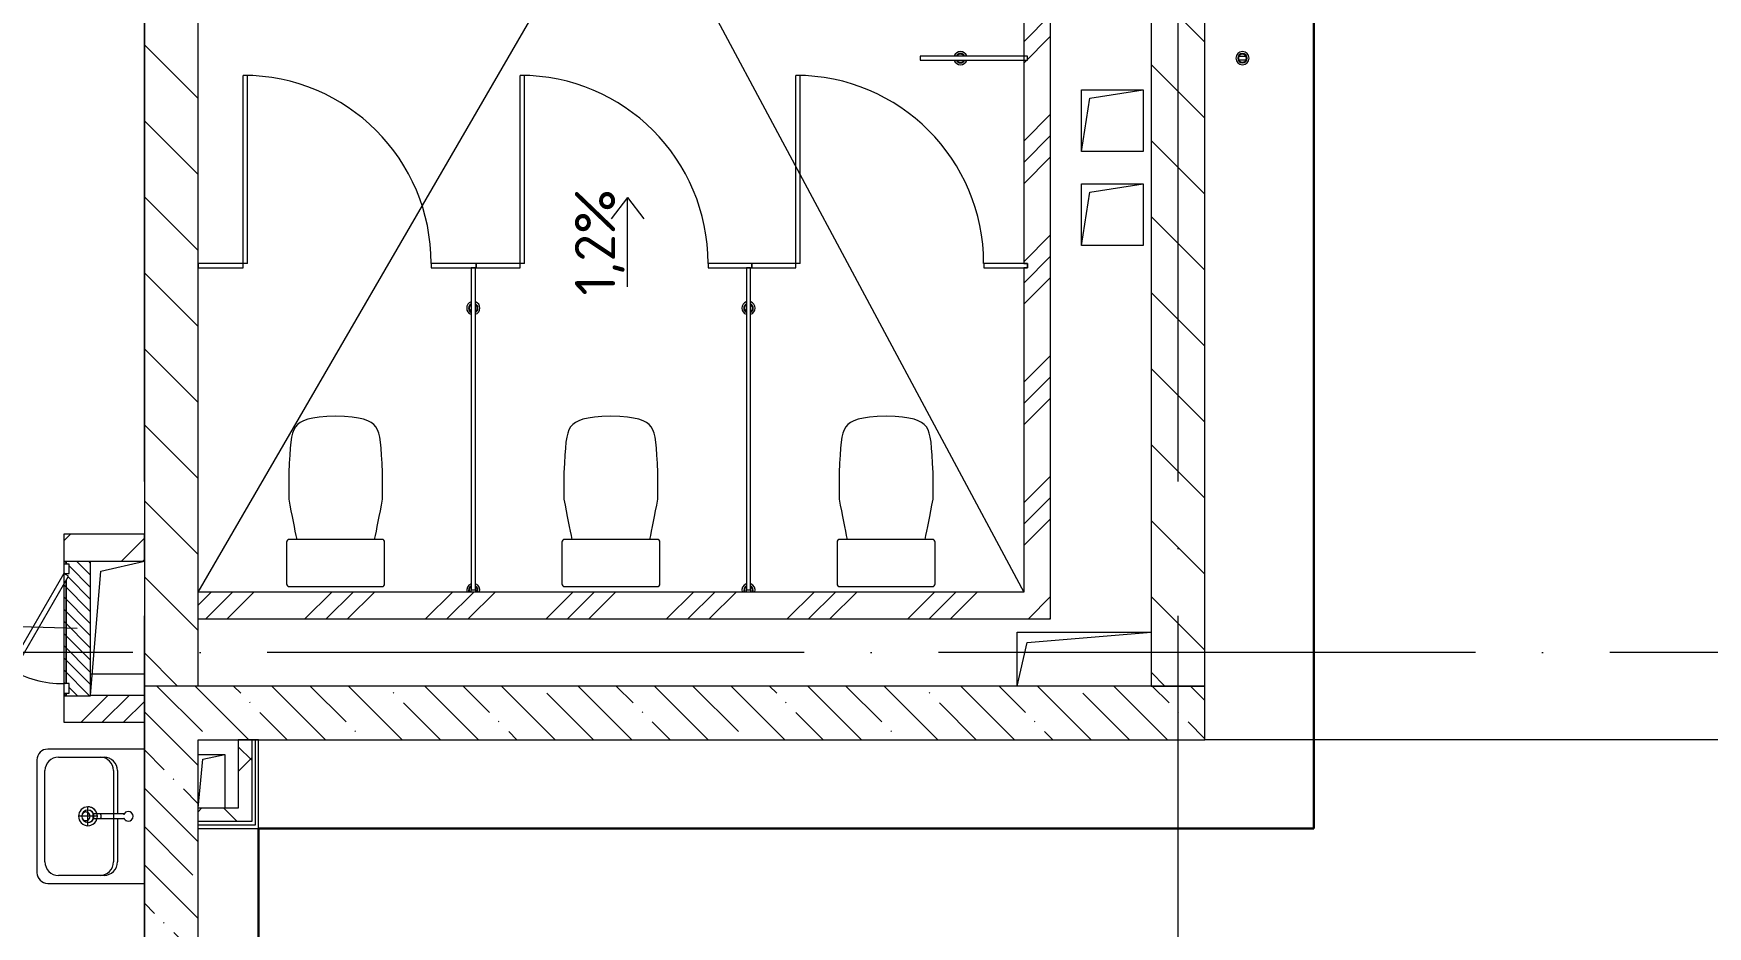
# Model space of a CAD drawing. Header units: millimetres. Extents: x -592259 to 288321, y -552984 to 293768.
# Drawn here: x 164140 to 170375, y -246451 to -243127 of the extents above; entities that cross this region are included whole.
import ezdxf

# ---------------------------------------------------------------- set-up
doc = ezdxf.new("R2010")
doc.units = ezdxf.units.MM
doc.linetypes.add('ADSK_Линия сетки', pattern=[2500, 2000, -250, 0, -250])
for name, color, linetype, lineweight in [('4) Штукатурка', 6, 'Continuous', 30), ('4.5) Штук Гипсовая по ЖБ', 6, 'Continuous', 30), ('4.6) Швы', 6, 'Continuous', 30), ('A-DETL-____-OTLN', 250, 'Continuous', 5), ('A-DETL-GENF-OTLN', 250, 'Continuous', 5), ('A-DOOR-____-IDEN', 250, 'Continuous', 9), ('A-DOOR-____-MCUT', 250, 'Continuous', 5), ('A-DOOR-____-OTLN', 250, 'Continuous', 5), ('A-FLOR-____-OTLN', 250, 'Continuous', 9), ('A-GENM-____-MCUT', 250, 'Continuous', 25), ('A-GENM-____-OTLN', 250, 'Continuous', 9), ('A-GLAZ-____-OTLN', 250, 'Continuous', 5), ('A-WALL-____-MCUT', 250, 'Continuous', 13), ('A-WALL-____-OTLN', 250, 'Continuous', 9), ('A-WALL-____-PATT', 250, 'Continuous', 13), ('A-WALL-FNSH-MCUT', 250, 'Continuous', 13), ('G-____-____-DIMS', 250, 'Continuous', 9), ('I-WALL-____-OTLN', 250, 'Continuous', 9), ('P-SANR-FIXT-OTLN', 250, 'Continuous', 9), ('S-GRID-____-OTLN', 250, 'Continuous', 9)]:
    doc.layers.add(name, color=color, linetype=linetype, lineweight=lineweight)
doc.styles.add('ISOCPEUR_3', font='isocpeur.ttf', dxfattribs={"height": 250})
pattern_1 = [(135, (28052.9, -258555.93), (-141.42136, -141.42136), [])]
pattern_2 = [(45, (28052.9, -258555.93), (-224.5064, 224.5064), []), (45, (28132.28, -258555.93), (0, 449.0128), []), (45, (27973.53, -258555.93), (0, 449.0128), [])]
pattern_3 = [(135, (28052.9, -258555.93), (-142.5612, -142.5612), []), (135, (28195.47, -258555.93), (-142.5612, -142.5612), [252.016, -50.403, 3.353, -47.05])]
pattern_4 = [(45, (28052.9, -258555.93), (-141.42136, 141.42136), []), (135, (28052.9, -258555.93), (-141.42136, -141.42136), [])]

# ---------------------------------------------------------------- blocks, each defined once
blk = doc.blocks.new('131_Сантехническая перегородка - СП-1 3 1200-43197781-АР1_Маркировочный план 3 этажа секция 2_3')
at = {"layer": 'A-GENM-____-MCUT', "lineweight": 5}
for p, q in [((1200, 8), (0, 8)), ((0, 8), (0, -8)), ((1200, -8), (1200, 8)), ((0, -8), (1200, -8))]:
    blk.add_line(p, q, dxfattribs=at)
at = {"layer": 'A-GENM-____-OTLN', "lineweight": 5}
blk.add_line((1206, 8), (1207.5, 8), dxfattribs=at)
at = {"layer": 'A-GENM-____-OTLN', "lineweight": 5, "flags": 128}
for points in [[(163.3, 8), (162.9, 8.5), (162.6, 9), (162.2, 9.5), (161.8, 9.9), (161.4, 10.4), (161, 10.8), (160.5, 11.2), (160.1, 11.6), (159.6, 12), (159.1, 12.3), (158.6, 12.7), (158.1, 13), (157.6, 13.3), (157.1, 13.6), (156.5, 13.8), (156, 14), (155.4, 14.3), (154.8, 14.4), (154.2, 14.6), (153.6, 14.7), (153.1, 14.9), (152.5, 14.9), (151.9, 15), (151.3, 15.1), (150.7, 15.1), (150.1, 15.1), (149.4, 15), (148.8, 15), (148.2, 14.9), (147.7, 14.8), (147.1, 14.7), (146.5, 14.5), (145.9, 14.4), (145.3, 14.2), (144.8, 13.9), (144.2, 13.7), (143.7, 13.4), (143.1, 13.2), (142.6, 12.9), (142.1, 12.5), (141.6, 12.2), (141.1, 11.8), (140.7, 11.4), (140.2, 11), (139.8, 10.6), (139.4, 10.2), (139, 9.7), (138.6, 9.3), (138.2, 8.8), (137.9, 8.3), (137.7, 8)], [(1207.6, 13.3), (1207.1, 13.6), (1206.5, 13.8), (1206, 14), (1205.4, 14.3), (1204.8, 14.4), (1204.2, 14.6), (1203.6, 14.7), (1203.1, 14.9), (1202.5, 14.9), (1201.9, 15), (1201.3, 15.1), (1200.7, 15.1), (1200.1, 15.1), (1199.4, 15), (1198.8, 15), (1198.2, 14.9), (1197.7, 14.8), (1197.1, 14.7), (1196.5, 14.5), (1195.9, 14.4), (1195.3, 14.2), (1194.8, 13.9), (1194.2, 13.7), (1193.7, 13.4), (1193.1, 13.2), (1192.6, 12.9), (1192.1, 12.5), (1191.6, 12.2), (1191.1, 11.8), (1190.7, 11.4), (1190.2, 11), (1189.8, 10.6), (1189.4, 10.2), (1189, 9.7), (1188.6, 9.3), (1188.2, 8.8), (1187.9, 8.3), (1187.7, 8)], [(137.7, -8), (138, -8.5), (138.4, -9), (138.8, -9.5), (139.1, -9.9), (139.6, -10.4), (140, -10.8), (140.4, -11.2), (140.9, -11.6), (141.3, -12), (141.8, -12.3), (142.3, -12.7), (142.8, -13), (143.4, -13.3), (143.9, -13.6), (144.5, -13.8), (145, -14), (145.6, -14.3), (146.2, -14.4), (146.7, -14.6), (147.3, -14.7), (147.9, -14.9), (148.5, -14.9), (149.1, -15), (149.7, -15.1), (150.3, -15.1), (150.9, -15.1), (151.5, -15), (152.1, -15), (152.7, -14.9), (153.3, -14.8), (153.9, -14.7), (154.5, -14.5), (155.1, -14.4), (155.6, -14.2), (156.2, -13.9), (156.7, -13.7), (157.3, -13.4), (157.8, -13.2), (158.3, -12.9), (158.9, -12.5), (159.3, -12.2), (159.8, -11.8), (160.3, -11.4), (160.7, -11), (161.2, -10.6), (161.6, -10.2), (162, -9.7), (162.4, -9.3), (162.7, -8.8), (163.1, -8.3), (163.3, -8)], [(1187.7, -8), (1188, -8.5), (1188.4, -9), (1188.8, -9.5), (1189.1, -9.9), (1189.6, -10.4), (1190, -10.8), (1190.4, -11.2), (1190.9, -11.6), (1191.3, -12), (1191.8, -12.3), (1192.3, -12.7), (1192.8, -13), (1193.4, -13.3), (1193.9, -13.6), (1194.5, -13.8), (1195, -14), (1195.6, -14.3), (1196.2, -14.4), (1196.7, -14.6), (1197.3, -14.7), (1197.9, -14.9), (1198.5, -14.9), (1199.1, -15), (1199.7, -15.1), (1200.3, -15.1), (1200.9, -15.1), (1201.5, -15), (1202.1, -15), (1202.7, -14.9), (1203.3, -14.8), (1203.9, -14.7), (1204.5, -14.5), (1205.1, -14.4), (1205.6, -14.2), (1206.2, -13.9), (1206.7, -13.7), (1207.3, -13.4)]]:
    blk.add_lwpolyline(points, dxfattribs=at)
at = {"layer": 'A-GENM-____-OTLN', "lineweight": 5}
for centre, radius, start, end in [((150.5, 0), 24.6, 19.91127, 160.08873), ((150.5, 0), 17.6, 28.97309, 151.02691), ((150.5, 0), 15.1, 78.86994, 146.21892), ((150.5, 0), 15.1, 33.78108, 53.12397), ((1200.5, 0), 24.6, 73.39173, 160.08873), ((1200.5, 0), 17.6, 64.58946, 151.02691), ((1200.5, 0), 15.1, 78.86994, 146.21892), ((150.5, 0), 24.6, 199.91127, 340.08873), ((150.5, 0), 17.6, 208.97309, 331.02691), ((150.5, 0), 15.1, 213.78108, 233.12397), ((150.5, 0), 15.1, 258.86994, 326.21892), ((1200.5, 0), 24.6, 199.91127, 286.60827), ((1200.5, 0), 17.6, 208.97309, 295.41054), ((1200.5, 0), 15.1, 213.78108, 233.12397), ((1200.5, 0), 15.1, 258.86994, 299.62733)]:
    blk.add_arc(centre, radius, start, end, dxfattribs=at)
for points, knots in [([(1200, 8), (1200.2, 8), (1200.7, 8), (1201.3, 8), (1201.9, 8), (1202.3, 8), (1202.8, 8), (1203.4, 8), (1204.1, 8), (1204.9, 8), (1205.4, 8), (1205.7, 8), (1206, 8), (1206.2, 8), (1206.5, 8), (1206.9, 8), (1207.3, 8), (1207.6, 8)], [-0.5207977, -0.5207977, -0.5207977, -0.5207977, -0.5, -0.4722222, -0.4583333, -0.4444444, -0.4305556, -0.4166667, -0.3888889, -0.3611111, -0.3472222, -0.3402778, -0.3333333, -0.3263889, -0.3194444, -0.3055556, -0.2846111, -0.2846111, -0.2846111, -0.2846111]), ([(1207.7, -8), (1207.4, -8), (1206.9, -8), (1206.4, -8), (1206, -8), (1205.8, -8), (1205.6, -8), (1205.3, -8), (1204.7, -8), (1203.9, -8), (1203.1, -8), (1202.5, -8), (1202, -8), (1201.6, -8), (1201, -8), (1200.5, -8), (1200.1, -8), (1200, -8)], [-0.7222222, -0.7222222, -0.7222222, -0.7222222, -0.6944444, -0.6805556, -0.6736111, -0.6666667, -0.6597222, -0.6527778, -0.6388889, -0.6111111, -0.5833333, -0.5694444, -0.5555556, -0.5416667, -0.5277778, -0.5, -0.4890947, -0.4890947, -0.4890947, -0.4890947])]:
    blk.add_open_spline(points, degree=3, knots=knots, dxfattribs=at)
blk = doc.blocks.new('131_Сантехническая перегородка_Дверь - СД-1-27423673-АР1_Маркировочный план 3 этажа секция 2_3')
at = {"layer": 'A-DOOR-____-OTLN'}
for p, q in [((847.2, -8), (847.2, -708)), ((847.2, -8), (863.2, -8)), ((863.2, -8), (863.2, -708)), ((847.2, -708), (863.2, -708))]:
    blk.add_line(p, q, dxfattribs=at)
blk.add_arc((863.2, -8), 700, 180, 270, dxfattribs=at)
blk = doc.blocks.new('131_Сантехническая перегородка_Дверь - СД-1-V22-АР1_Маркировочный план 3 этажа секция 2_3')
at = {"layer": 'A-DOOR-____-OTLN'}
for p, q in [((847.2, -8), (863.2, -8)), ((847.2, -8), (847.2, -708)), ((863.2, -8), (863.2, -708)), ((847.2, -708), (863.2, -708))]:
    blk.add_line(p, q, dxfattribs=at)
blk.add_arc((863.2, -8), 700, 180, 270, dxfattribs=at)
at = {"layer": 'A-GENM-____-MCUT', "lineweight": 5}
for p, q in [((163.2, 8), (0, 8)), ((0, 8), (0, -8)), ((163.2, -8), (163.2, 8)), ((1026.3, 8), (863.2, 8)), ((863.2, 8), (863.2, -8)), ((1026.3, -8), (1026.3, 8)), ((0, -8), (163.2, -8)), ((863.2, -8), (1026.3, -8))]:
    blk.add_line(p, q, dxfattribs=at)
blk = doc.blocks.new('131_Сантехническая перегородка_Дверь - СД-1-27423689-АР1_Маркировочный план 3 этажа секция 2_3')
at = {"layer": 'A-DOOR-____-OTLN'}
for p, q in [((852.2, -8), (868.2, -8)), ((852.2, -8), (852.2, -708)), ((868.2, -8), (868.2, -708)), ((852.2, -708), (868.2, -708))]:
    blk.add_line(p, q, dxfattribs=at)
blk.add_arc((868.2, -8), 700, 180, 270, dxfattribs=at)
at = {"layer": 'A-GENM-____-MCUT', "lineweight": 5}
for p, q in [((168.2, 8), (0, 8)), ((0, 8), (0, -8)), ((168.2, -8), (168.2, 8)), ((1036.3, 8), (868.2, 8)), ((868.2, 8), (868.2, -8)), ((1036.3, -8), (1036.3, 8)), ((0, -8), (168.2, -8)), ((868.2, -8), (1036.3, -8))]:
    blk.add_line(p, q, dxfattribs=at)
blk = doc.blocks.new('SND_Унитаз_Santek_HEO - Santek HEO_ 365х635х785_ выпуск-прямой_ PN4_5_ Х-резьба НР DN15_ К-гл_кон_ П DN100-18975652-АР1_Маркировочный план 3 этажа секция 2_3')
at = {"layer": 'P-SANR-FIXT-OTLN', "lineweight": 5}
for p, q in [((-182.5, -10), (-182.5, -165.8)), ((172.5, 0), (-172.5, 0)), ((182.5, -165.8), (182.5, -10)), ((-172.5, -175.8), (172.5, -175.8)), ((-175, -325.6), (-175, -423.4)), ((175, -423.4), (175, -325.6))]:
    blk.add_line(p, q, dxfattribs=at)
for centre, start, end in [((-172.5, -10), 90, 180), ((-172.5, -10), 135, 180), ((172.5, -10), 360, 90), ((172.5, -10), 360, 75), ((-172.5, -165.8), 180, 270), ((-172.5, -165.8), 180, 255), ((172.5, -165.8), 270, 360), ((172.5, -165.8), 285, 360)]:
    blk.add_arc(centre, 10, start, end, dxfattribs=at)
for points in [[(-145, -174.9), (-153.6, -214.5), (-163, -263.9), (-175, -325.6)], [(175, -325.6), (163, -263.9), (153.6, -214.5), (145, -174.9)]]:
    blk.add_open_spline(points, degree=3, dxfattribs=at)
for points, knots in [([(-175, -423.4), (-169.2, -526.5), (-168.1, -609.5), (-96, -631.3), (0, -634.5)], [0, 0, 0, 0, 0.2757876, 0.5440111, 0.5440111, 0.5440111, 0.5440111]), ([(0, -634.5), (96, -631.3), (168.1, -609.5), (169.2, -526.5), (175, -423.4)], [0, 0, 0, 0, 0.2682234, 0.5440111, 0.5440111, 0.5440111, 0.5440111])]:
    blk.add_open_spline(points, degree=3, knots=knots, dxfattribs=at)
blk = doc.blocks.new('Раковина_АИ_3D_Рен_МГН_Santek Neo 50 - Раковина 500x400x170-V69-АР1_Маркировочный план 3 этажа секция 2_3')
at = {"layer": 'P-SANR-FIXT-OTLN', "lineweight": 5}
for p, q in [((-250, 25), (-250, -335)), ((250, -335), (250, 25)), ((-10, -167), (-10, -49.9)), ((10, -50), (10, -167)), ((-170, -75), (-10, -75)), ((-170, -89.7), (170, -89.7)), ((10, -75), (170, -75)), ((-220, -295), (-220, -125)), ((-220, -295), (-220, -139.7)), ((35, -185), (-35, -185)), ((-10, -167), (10, -167)), ((-5.9, -137), (-7, -137)), ((-7, -137), (-7, -137)), ((-5.9, -137), (5.9, -137)), ((0, -150), (0, -220)), ((7, -137), (5.9, -137)), ((7, -137), (7, -137)), ((220, -125), (220, -295)), ((220, -139.7), (220, -295)), ((170, -345), (-170, -345)), ((170, -345), (-170, -345)), ((-210, -375), (210, -375))]:
    blk.add_line(p, q, dxfattribs=at)
for centre, radius, start, end in [((0, -35), 18, 360, 180), ((0, -35), 18, 180, 250.80897), ((0, -35), 18, 289.19103, 360), ((0, -35), 18, 295.19321, 300), ((0, -35), 18, 309.99941, 315), ((0, -35), 18, 324.99969, 330), ((-170, -125), 50, 90, 180), ((-170, -139.7), 50, 90, 180), ((170, -125), 50, 0, 90), ((170, -139.7), 50, 0, 90), ((0, -185), 35, 0, 180), ((0, -185), 35, 106.67272, 180), ((0, -185), 35, 180, 0), ((0, -185), 35, 180, 360), ((0, -185), 23, 360, 180), ((0, -185), 23, 115.32987, 180), ((0, -185), 23, 180, 360), ((0, -185), 23, 180, 360), ((0, -185), 23, 360, 64.67013), ((0, -185), 35, 0, 73.32728), ((-170, -295), 50, 180, 270), ((-170, -295), 50, 180, 270), ((170, -295), 50, 270, 0), ((170, -295), 50, 270, 0), ((-210, -335), 40, 180, 270), ((210, -335), 40, 270, 0)]:
    blk.add_arc(centre, radius, start, end, dxfattribs=at)
for points in [[(-6.2, -51.9), (-6.1, -51.9), (-6, -52), (-5.9, -52)], [(5.9, -52), (6, -52), (6.1, -51.9), (6.2, -51.9)]]:
    blk.add_open_spline(points, degree=3, dxfattribs=at)
blk = doc.blocks.new('Сифон Orio для МГН - Сифон бутылочный-18345292-АР1_Маркировочный план 3 этажа секция 2_3')
at = {"layer": 'P-SANR-FIXT-OTLN', "lineweight": 5}
for start, end in [(90, 233.74325), (165, 233.74325), (165, 233.74325), (165, 180), (105, 135), (105, 135), (306.25675, 90), (345, 75), (345, 75), (45, 75), (345, 15), (195, 233.74325), (306.25675, 315), (306.25675, 315), (306.25675, 315)]:
    blk.add_arc((0, 0), 16, start, end, dxfattribs=at)
blk = doc.blocks.new('131_Сантехническая перегородка - СП-1 04-43197788-АР1_Маркировочный план 3 этажа секция 2_3')
at = {"layer": 'A-GENM-____-MCUT', "lineweight": 5}
for p, q in [((400, 8), (0, 8)), ((0, 8), (0, -8)), ((400, -8), (400, 8)), ((0, -8), (400, -8))]:
    blk.add_line(p, q, dxfattribs=at)
at = {"layer": 'A-GENM-____-OTLN', "lineweight": 5}
for p, q in [((1187.7, 8), (1191.5, 8)), ((1193.3, 8), (1195, 8)), ((1209.5, 8), (1213.3, 8)), ((1191.5, -8), (1187.7, -8)), ((1207.7, -8), (1206, -8)), ((1213.3, -8), (1209.5, -8))]:
    blk.add_line(p, q, dxfattribs=at)
at = {"layer": 'A-GENM-____-OTLN', "lineweight": 5, "flags": 128}
for points in [[(163.3, 8), (162.9, 8.5), (162.6, 9), (162.2, 9.5), (161.8, 9.9), (161.4, 10.4), (161, 10.8), (160.5, 11.2), (160.1, 11.6), (159.6, 12), (159.1, 12.3), (158.6, 12.7), (158.1, 13), (157.6, 13.3), (157.1, 13.6), (156.5, 13.8), (156, 14), (155.4, 14.3), (154.8, 14.4), (154.2, 14.6), (153.6, 14.7), (153.1, 14.9), (152.5, 14.9), (151.9, 15), (151.3, 15.1), (150.7, 15.1), (150.1, 15.1), (149.4, 15), (148.8, 15), (148.2, 14.9), (147.7, 14.8), (147.1, 14.7), (146.5, 14.5), (145.9, 14.4), (145.3, 14.2), (144.8, 13.9), (144.2, 13.7), (143.7, 13.4), (143.1, 13.2), (142.6, 12.9), (142.1, 12.5), (141.6, 12.2), (141.1, 11.8), (140.7, 11.4), (140.2, 11), (139.8, 10.6), (139.4, 10.2), (139, 9.7), (138.6, 9.3), (138.2, 8.8), (137.9, 8.3), (137.7, 8)], [(1213.3, 8), (1212.9, 8.5), (1212.6, 9), (1212.2, 9.5), (1211.8, 9.9), (1211.4, 10.4), (1211, 10.8), (1210.5, 11.2), (1210.1, 11.6), (1209.6, 12), (1209.1, 12.3), (1208.6, 12.7), (1208.1, 13), (1207.6, 13.3), (1207.1, 13.6), (1206.5, 13.8), (1206, 14), (1205.4, 14.3), (1204.8, 14.4), (1204.2, 14.6), (1203.6, 14.7), (1203.1, 14.9), (1202.5, 14.9), (1201.9, 15), (1201.3, 15.1), (1200.7, 15.1), (1200.1, 15.1), (1199.4, 15), (1198.8, 15), (1198.2, 14.9), (1197.7, 14.8), (1197.1, 14.7), (1196.5, 14.5), (1195.9, 14.4), (1195.3, 14.2), (1194.8, 13.9), (1194.2, 13.7), (1193.7, 13.4), (1193.1, 13.2), (1192.6, 12.9), (1192.1, 12.5), (1191.6, 12.2), (1191.1, 11.8), (1190.7, 11.4), (1190.2, 11), (1189.8, 10.6), (1189.4, 10.2), (1189, 9.7), (1188.6, 9.3), (1188.2, 8.8), (1187.9, 8.3), (1187.7, 8)], [(137.7, -8), (138, -8.5), (138.4, -9), (138.8, -9.5), (139.1, -9.9), (139.6, -10.4), (140, -10.8), (140.4, -11.2), (140.9, -11.6), (141.3, -12), (141.8, -12.3), (142.3, -12.7), (142.8, -13), (143.4, -13.3), (143.9, -13.6), (144.5, -13.8), (145, -14), (145.6, -14.3), (146.2, -14.4), (146.7, -14.6), (147.3, -14.7), (147.9, -14.9), (148.5, -14.9), (149.1, -15), (149.7, -15.1), (150.3, -15.1), (150.9, -15.1), (151.5, -15), (152.1, -15), (152.7, -14.9), (153.3, -14.8), (153.9, -14.7), (154.5, -14.5), (155.1, -14.4), (155.6, -14.2), (156.2, -13.9), (156.7, -13.7), (157.3, -13.4), (157.8, -13.2), (158.3, -12.9), (158.9, -12.5), (159.3, -12.2), (159.8, -11.8), (160.3, -11.4), (160.7, -11), (161.2, -10.6), (161.6, -10.2), (162, -9.7), (162.4, -9.3), (162.7, -8.8), (163.1, -8.3), (163.3, -8)], [(1187.7, -8), (1188, -8.5), (1188.4, -9), (1188.8, -9.5), (1189.1, -9.9), (1189.6, -10.4), (1190, -10.8), (1190.4, -11.2), (1190.9, -11.6), (1191.3, -12), (1191.8, -12.3), (1192.3, -12.7), (1192.8, -13), (1193.4, -13.3), (1193.9, -13.6), (1194.5, -13.8), (1195, -14), (1195.6, -14.3), (1196.2, -14.4), (1196.7, -14.6), (1197.3, -14.7), (1197.9, -14.9), (1198.5, -14.9), (1199.1, -15), (1199.7, -15.1), (1200.3, -15.1), (1200.9, -15.1), (1201.5, -15), (1202.1, -15), (1202.7, -14.9), (1203.3, -14.8), (1203.9, -14.7), (1204.5, -14.5), (1205.1, -14.4), (1205.6, -14.2), (1206.2, -13.9), (1206.7, -13.7), (1207.3, -13.4), (1207.8, -13.2), (1208.3, -12.9), (1208.9, -12.5), (1209.3, -12.2), (1209.8, -11.8), (1210.3, -11.4), (1210.7, -11), (1211.2, -10.6), (1211.6, -10.2), (1212, -9.7), (1212.4, -9.3), (1212.7, -8.8), (1213.1, -8.3), (1213.3, -8)]]:
    blk.add_lwpolyline(points, dxfattribs=at)
at = {"layer": 'A-GENM-____-OTLN', "lineweight": 5}
for centre, radius, start, end in [((150.5, 0), 24.6, 19.91127, 160.08873), ((150.5, 0), 17.6, 28.97309, 151.02691), ((150.5, 0), 15.1, 126.87603, 146.21892), ((150.5, 0), 15.1, 33.78108, 101.13006), ((1200.5, 0), 24.6, 360, 180), ((1200.5, 0), 24.6, 180, 360), ((1200.5, 0), 17.6, 360, 180), ((1200.5, 0), 17.6, 180, 360), ((1200.5, 0), 15.1, 147.93923, 180), ((1200.5, 0), 15.1, 180, 212.06077), ((1200.5, 0), 15.1, 126.87603, 146.21892), ((1200.5, 0), 15.1, 33.78108, 101.13006), ((1200.5, 0), 15.1, 0, 32.06077), ((1200.5, 0), 15.1, 327.93923, 0), ((1200.5, 0), 15.1, 353.11578, 360), ((150.5, 0), 24.6, 199.91127, 340.08873), ((150.5, 0), 17.6, 208.97309, 331.02691), ((150.5, 0), 15.1, 213.78108, 281.13006), ((150.5, 0), 15.1, 306.87603, 326.21892), ((1200.5, 0), 15.1, 213.78108, 281.13006), ((1200.5, 0), 15.1, 306.87603, 326.21892)]:
    blk.add_arc(centre, radius, start, end, dxfattribs=at)
for points in [[(1187.7, 8), (1187.8, 8), (1187.9, 8), (1188.3, 8), (1188.5, 8), (1188.8, 8), (1189, 8), (1189.4, 8), (1190, 8), (1190.6, 8), (1191.1, 8), (1191.5, 8), (1191.9, 8), (1192.5, 8), (1193.2, 8), (1193.9, 8), (1194.5, 8), (1194.8, 8), (1195, 8), (1195.2, 8), (1195.5, 8), (1196.1, 8), (1196.8, 8), (1197.6, 8), (1198.2, 8), (1198.6, 8), (1199.1, 8), (1199.6, 8), (1200.3, 8), (1201, 8), (1201.6, 8), (1202, 8), (1202.5, 8), (1203.1, 8), (1203.9, 8), (1204.7, 8), (1205.3, 8), (1205.6, 8), (1205.8, 8), (1206, 8), (1206.4, 8), (1206.9, 8), (1207.7, 8), (1208.5, 8), (1209, 8), (1209.3, 8), (1209.5, 8), (1209.9, 8), (1210.4, 8), (1211, 8), (1211.7, 8), (1212.1, 8), (1212.4, 8), (1212.7, 8), (1213.1, 8), (1213.2, 8), (1213.3, 8)], [(1213.3, -8), (1213.2, -8), (1213.1, -8), (1212.7, -8), (1212.4, -8), (1212.2, -8), (1211.9, -8), (1211.5, -8), (1211, -8), (1210.4, -8), (1209.8, -8), (1209.5, -8), (1209.1, -8), (1208.5, -8), (1207.8, -8), (1207, -8), (1206.5, -8), (1206.2, -8), (1206, -8), (1205.7, -8), (1205.4, -8), (1204.9, -8), (1204.1, -8), (1203.4, -8), (1202.8, -8), (1202.3, -8), (1201.9, -8), (1201.3, -8), (1200.6, -8), (1200, -8), (1199.4, -8), (1198.9, -8), (1198.5, -8), (1197.9, -8), (1197.1, -8), (1196.3, -8), (1195.7, -8), (1195.4, -8), (1195.2, -8), (1194.9, -8), (1194.6, -8), (1194.1, -8), (1193.3, -8), (1192.5, -8), (1192, -8), (1191.7, -8), (1191.4, -8), (1191.1, -8), (1190.6, -8), (1190, -8), (1189.3, -8), (1188.8, -8), (1188.5, -8), (1188.3, -8), (1187.9, -8), (1187.8, -8), (1187.7, -8)]]:
    blk.add_open_spline(points, degree=3, knots=[-1, -1, -1, -1, -0.944444, -0.916667, -0.902778, -0.888889, -0.875, -0.861111, -0.833333, -0.805556, -0.791667, -0.777778, -0.763889, -0.75, -0.722222, -0.694444, -0.680556, -0.673611, -0.666667, -0.659722, -0.652778, -0.638889, -0.611111, -0.583333, -0.569444, -0.555556, -0.541667, -0.527778, -0.5, -0.472222, -0.458333, -0.444444, -0.430556, -0.416667, -0.388889, -0.361111, -0.347222, -0.340278, -0.333333, -0.326389, -0.319444, -0.305556, -0.277778, -0.25, -0.236111, -0.229167, -0.222222, -0.208333, -0.194444, -0.166667, -0.138889, -0.111111, -0.097222, -0.083333, -0.055556, 0, 0, 0, 0], dxfattribs=at)
blk = doc.blocks.new('_Wn_-As_OpeningMEP_floor__Rectangular - _Wn_-As_OpeningMEP_floor__Rectangular-37748858-АР1_Маркировочный план 3 этажа секция 2_3')
at = {"layer": 'A-DETL-GENF-OTLN', "lineweight": 5}
for p, q in [((-115, -65), (-84.2, 134.2)), ((-84.2, 134.2), (115, 165))]:
    blk.add_line(p, q, dxfattribs=at)
blk = doc.blocks.new('_Wn_-As_OpeningMEP_floor__Rectangular - _Wn_-As_OpeningMEP_floor__Rectangular-32466847-АР1_Маркировочный план 3 этажа секция 2_3')
at = {"layer": 'A-DETL-GENF-OTLN', "lineweight": 5}
for p, q in [((-212.2, 112.2), (250, 150)), ((-250, -50), (-212.2, 112.2))]:
    blk.add_line(p, q, dxfattribs=at)
blk = doc.blocks.new('_Wn_-As_OpeningMEP_floor__Rectangular - _Wn_-As_OpeningMEP_floor__Rectangular-32466846-АР1_Маркировочный план 3 этажа секция 2_3')
at = {"layer": 'A-DETL-GENF-OTLN', "lineweight": 5}
for p, q in [((-100, -200), (-62.2, 262.2)), ((-62.2, 262.2), (100, 300))]:
    blk.add_line(p, q, dxfattribs=at)
blk = doc.blocks.new('_Wn_-As_OpeningMEP_floor__Rectangular - _Wn_-As_OpeningMEP_floor__Rectangular-V180-АР1_Маркировочный план 3 этажа секция 2_3')
at = {"layer": 'A-DETL-GENF-OTLN', "lineweight": 5}
for p, q in [((-50, -49.8), (-32.3, 132.3)), ((-32.3, 132.3), (50, 150))]:
    blk.add_line(p, q, dxfattribs=at)
blk = doc.blocks.new('АР_Люк - ЛРС_ВК_500х400_наружный_NCS S 1000-N-V206-АР1_Маркировочный план 3 этажа секция 2_3')
at = {"layer": 'A-DOOR-____-OTLN'}
h = blk.add_hatch(dxfattribs=at)
h.set_pattern_fill('FP_144', color=256, style=0, pattern_type=2)
h.set_pattern_definition([(45, (125, 0), (-22.6274, 22.6274), [])])
h.paths.add_polyline_path([(340.1, 43), (330, 41), (330, 43)])
h.paths.add_polyline_path([(-125, -50), (375, -50), (375, 50), (365, 50), (365, 30), (330, 30), (330, 40), (356.8, 40), (356.1, 43), (340.1, 43), (355.5, 46.1), (354.6, 50), (330, 50), (320, 32.7), (290, 50), (-80, 50), (-80, 30), (-115, 30), (-115, 50), (-125, 50), (-125, -50)])
at = {"layer": 'A-DETL-GENF-OTLN', "lineweight": 5}
for p, q in [((375, 50), (-125, 50)), ((-125, 50), (-125, -50)), ((375, -50), (375, 50)), ((-125, -50), (375, -50))]:
    blk.add_line(p, q, dxfattribs=at)
at = {"layer": 'A-DOOR-____-MCUT', "lineweight": 5}
for p, q in [((-25.1, 255), (-35.1, 237.7)), ((330, 50), (-25.1, 255)), ((-35.1, 237.7), (320, 32.7)), ((-80, 50), (-115, 50)), ((-115, 50), (-115, 30)), ((-115, 30), (-80, 30)), ((-80, 30), (-80, 50)), ((320, 32.7), (330, 50)), ((365, 50), (330, 50)), ((330, 50), (330, 30)), ((330, 30), (365, 30)), ((365, 30), (365, 50))]:
    blk.add_line(p, q, dxfattribs=at)
blk.add_arc((330, 50), 410, 150, 180, dxfattribs=at)
at = {"layer": 'A-DOOR-____-OTLN'}
blk.add_line((330, 50), (-25.1, 255), dxfattribs=at)
blk = doc.blocks.new('ASML_АР_Отделка Люка - ВО Отделка люков_Грунтовка 0_Шпатлевка 0_Окраска 0_0-42722003-АР1_Маркировочный план 3 этажа секция 2_3')
at = {"layer": 'A-GENM-____-MCUT', "lineweight": 5}
for p, q in [((-240, 3), (-250, 3)), ((-250, 3), (-250, 0)), ((177.1, 3), (-205, 3)), ((205, 3), (201, 3)), ((250, 3), (240, 3)), ((250, 0), (250, 3)), ((-250, 0), (-240, 0)), ((-205, 0), (182.3, 0)), ((199.2, 0), (205, 0)), ((240, 0), (250, 0))]:
    blk.add_line(p, q, dxfattribs=at)

msp = doc.modelspace()

# ---------------------------------------------------------------- hatches: boundary and pattern name
at = {"layer": 'A-WALL-____-PATT', "lineweight": 15}
h = msp.add_hatch(dxfattribs=at)
h.set_pattern_fill('FP_1', color=256, style=0, pattern_type=2)
h.set_pattern_definition(pattern_1)
h.paths.add_polyline_path([(168302.9057, -245555.928), (168502.9057, -245555.928), (168502.3075, -241231.9317), (168302.9057, -241231.9317), (168302.9057, -245355.9286)])
h.paths.add_polyline_path([(168502.9057, -240131.9317), (168502.9057, -238541.9292), (168302.9057, -238541.9292), (168302.9057, -240131.9317), (168337.6694, -240131.9317)])
h.paths.add_polyline_path([(168502.9057, -237441.9292), (168502.9057, -236440.8093), (168302.9057, -236440.8093), (168302.9057, -237441.9292)])
h.paths.add_polyline_path([(168302.9057, -235340.8093), (168502.9057, -235340.8093), (168502.9057, -234662.929), (168302.9057, -234664.0515), (168302.9057, -235310.8093)])
h.paths.add_polyline_path([(168302.9057, -233562.929), (168502.9057, -233562.929), (168502.9057, -232930.929), (168302.9057, -232930.929), (168302.9057, -233532.929)])
h = msp.add_hatch(dxfattribs=at)
h.set_pattern_fill('FP_1', color=256, style=0, pattern_type=2)
h.set_pattern_definition(pattern_1)
h.paths.add_polyline_path([(164552.9057, -245555.9286), (164752.9057, -245555.9286), (164752.9057, -242830.9292), (164552.9057, -242830.9292), (164552.9057, -245326.0458)])
h.paths.add_polyline_path([(164752.9057, -242430.9292), (164752.9057, -239930.9286), (164552.9057, -239930.9286), (164552.9057, -242430.9292)])
h = msp.add_hatch(dxfattribs=at)
h.set_pattern_fill('FP_11', color=256, style=0, pattern_type=2)
h.set_pattern_definition(pattern_2)
h.paths.add_polyline_path([(167841.9057, -245305.9286), (167927.9057, -245305.9286), (167927.9057, -241361.9317), (167827.9057, -241361.9317), (167827.9057, -243982.4286), (167841.9057, -243982.4286), (167841.9057, -243998.4286), (167827.9057, -243998.4286), (167827.9057, -245305.9286)])
h = msp.add_hatch(dxfattribs=at)
h.set_pattern_fill('FP_11', color=256, style=0, pattern_type=2)
h.set_pattern_definition(pattern_2)
h.paths.add_polyline_path([(164352.9057, -245092.0732), (164352.8838, -244990.9286), (164252.9057, -244990.9286), (164252.9057, -245092.0732), (164347.5849, -245092.0732)])
h = msp.add_hatch(dxfattribs=at)
h.set_pattern_fill('FP_11', color=256, style=0, pattern_type=2)
h.set_pattern_definition(pattern_2)
h.paths.add_polyline_path([(164352.9057, -245090.9286), (164552.9057, -245090.9286), (164552.9057, -244990.9286), (164352.9057, -244990.9286)])
h = msp.add_hatch(dxfattribs=at)
h.set_pattern_fill('FP_11', color=256, style=0, pattern_type=2)
h.set_pattern_definition(pattern_2)
h.paths.add_polyline_path([(167769.3905, -245305.9286), (167827.9057, -245305.9286), (167827.9057, -245205.9286), (164752.9057, -245205.9286), (164752.9057, -245305.9286), (167431.4897, -245305.9286)])
h = msp.add_hatch(dxfattribs=at)
h.set_pattern_fill('FP_19', color=256, style=0, pattern_type=2)
h.set_pattern_definition(pattern_3)
h.paths.add_polyline_path([(164552.9057, -245755.9286), (168502.9057, -245755.9286), (168502.9057, -245555.9286), (164552.9057, -245555.9286), (164552.9057, -245700.9594)])
h = msp.add_hatch(dxfattribs=at)
h.set_pattern_fill('FP_11', color=256, style=0, pattern_type=2)
h.set_pattern_definition(pattern_2)
h.paths.add_polyline_path([(164448.1273, -245690.9286), (164552.9057, -245690.9286), (164552.9057, -245590.9286), (164252.9057, -245592.0732), (164252.9057, -245690.9286), (164437.8838, -245690.9286)])
h = msp.add_hatch(dxfattribs=at)
h.set_pattern_fill('FP_19', color=256, style=0, pattern_type=2)
h.set_pattern_definition(pattern_3)
h.paths.add_polyline_path([(164552.9057, -248130.9286), (164752.9054, -248130.928), (164752.9057, -247730.9286), (164552.9057, -247730.9286), (164552.9057, -247932.0617)])
h.paths.add_polyline_path([(164552.9057, -246630.9286), (164752.9057, -246630.9286), (164752.9057, -245755.9286), (164552.9057, -245755.9286), (164552.9057, -246600.9286)])
h = msp.add_hatch(dxfattribs=at)
h.set_pattern_fill('FP_52', color=256, style=0, pattern_type=2)
h.set_pattern_definition(pattern_4)
h.paths.add_polyline_path([(164902.9057, -246010.9286), (164952.9057, -246010.9286), (164952.9057, -245755.9286), (164902.9057, -245755.9286), (164902.9057, -246003.2622)])
h = msp.add_hatch(dxfattribs=at)
h.set_pattern_fill('FP_52', color=256, style=0, pattern_type=2)
h.set_pattern_definition(pattern_4)
h.paths.add_polyline_path([(164952.9057, -246060.9286), (164952.9057, -246010.9286), (164752.9057, -246010.9782), (164752.9057, -246060.9286), (164902.9057, -246060.9286)])

# ---------------------------------------------------------------- linework, layer by layer
at = {"layer": '4) Штукатурка'}
msp.add_line((168907.84, -246085.9286), (168907.84, -232738.4988), dxfattribs=at)
at = {"layer": '4.5) Штук Гипсовая по ЖБ'}
for p, q in [((164977.9057, -248048.4336), (164977.9057, -246085.9286)), ((164977.9057, -246085.9286), (168907.84, -246085.9286))]:
    msp.add_line(p, q, dxfattribs=at)
at = {"layer": '4.6) Швы'}
msp.add_lwpolyline([(168907.84, -245755.9286), (168907.84, -244773.0063)], dxfattribs=at)
at = {"layer": 'A-DETL-____-OTLN', "lineweight": 9}
msp.add_line((166447.7601, -242630.9286), (167827.9057, -245205.9286), dxfattribs=at)
at = {"layer": 'A-DOOR-____-IDEN'}
msp.add_line((164302.9057, -245342.0732), (163324.1097, -245312.5497), dxfattribs=at)
at = {"layer": 'A-FLOR-____-OTLN'}
msp.add_line((164752.9057, -245205.9286), (166247.7601, -242630.9286), dxfattribs=at)
at = {"layer": 'A-FLOR-____-OTLN', "lineweight": 5}
for p, q in [((168042.9057, -243565.9286), (168042.9057, -243335.9286)), ((168042.9057, -243335.9286), (168272.9057, -243335.9286)), ((168272.9057, -243335.9286), (168272.9057, -243565.9286)), ((168272.9057, -243565.9286), (168042.9057, -243565.9286)), ((168042.9057, -243915.9286), (168042.9057, -243685.9286)), ((168042.9057, -243685.9286), (168272.9057, -243685.9286)), ((168272.9057, -243685.9286), (168272.9057, -243915.9286)), ((168272.9057, -243915.9286), (168042.9057, -243915.9286)), ((167802.9057, -245555.9286), (167802.9057, -245355.9286)), ((167802.9057, -245355.9286), (168302.9057, -245355.9286)), ((173102.9057, -245755.9286), (168502.9057, -245755.9286)), ((164752.9057, -245810.9782), (164852.8838, -245810.9782)), ((164852.8838, -245810.9782), (164852.8838, -246010.9286))]:
    msp.add_line(p, q, dxfattribs=at)
at = {"layer": 'A-WALL-____-MCUT', "color": 7, "lineweight": 15}
for p, q in [((167827.9057, -241261.9317), (167827.9057, -243982.4286)), ((168502.9057, -245555.928), (168502.9057, -241261.9317)), ((167927.9057, -245305.9286), (167927.9057, -241361.9317)), ((168302.9057, -241361.9317), (168302.9057, -245555.928)), ((164552.9057, -242830.9292), (164552.9057, -245555.9286)), ((164752.9057, -245555.9286), (164752.9057, -242830.9292)), ((167827.9057, -243998.4286), (167827.9057, -245205.9286)), ((164252.9057, -244990.9286), (164252.9057, -245102.0732)), ((164552.9057, -244990.9286), (164252.9057, -244990.9286)), ((164552.9057, -245090.9286), (164552.9057, -244990.9286)), ((164352.9057, -245590.9286), (164352.9057, -245090.9286)), ((164352.9057, -245090.9286), (164552.9057, -245090.9286)), ((164252.9057, -245177.0732), (164252.9057, -245547.0732)), ((167827.9057, -245205.9286), (164752.9057, -245205.9286)), ((164752.9057, -245305.9286), (167927.9057, -245305.9286)), ((164552.9057, -245555.9286), (164552.9057, -245555.9286)), ((168302.9057, -245555.928), (168502.9057, -245555.928)), ((164252.9057, -245582.0732), (164252.9057, -245690.9286)), ((164552.9057, -245590.9286), (164352.9057, -245590.9286)), ((164252.9057, -245690.9286), (164552.9057, -245690.9286)), ((164952.9057, -245755.9286), (164902.9057, -245755.9286)), ((164902.9057, -245755.9286), (164902.9057, -246010.9286)), ((164952.9057, -245755.9286), (164952.9057, -246060.9286)), ((164902.9057, -246010.9286), (164752.9057, -246010.9286)), ((164952.9057, -246060.9286), (164752.9057, -246060.9286))]:
    msp.add_line(p, q, dxfattribs=at)
at = {"layer": 'A-WALL-____-MCUT', "lineweight": 15}
for p, q in [((166978.7391, -243982.4286), (166815.5724, -243982.4286)), ((166815.5724, -243982.4286), (166815.5724, -243998.4286)), ((166815.5724, -243998.4286), (166978.7391, -243998.4286)), ((166978.7391, -243998.4286), (166978.7391, -243982.4286)), ((167827.9057, -243982.4286), (167678.7391, -243982.4286)), ((167678.7391, -243982.4286), (167678.7391, -243998.4286)), ((167678.7391, -243998.4286), (167827.9057, -243998.4286)), ((167827.9057, -243982.4286), (167841.9057, -243982.4286)), ((167841.9057, -243998.4286), (167827.9057, -243998.4286)), ((167841.9057, -243982.4286), (167841.9057, -243998.4286)), ((164965.4057, -245755.9286), (164965.4057, -246073.4286)), ((164965.4057, -246073.4286), (164752.9057, -246073.4286))]:
    msp.add_line(p, q, dxfattribs=at)
at = {"layer": 'A-WALL-____-MCUT', "color": 250, "lineweight": 15}
for p, q in [((168502.9057, -245555.9286), (164552.9057, -245555.9286)), ((164552.9057, -245555.9286), (164552.9057, -246600.9286)), ((168502.9057, -245755.9286), (168502.9057, -245555.9286)), ((164752.9057, -245755.9286), (168502.9057, -245755.9286)), ((164752.9057, -246600.9286), (164752.9057, -245755.9286))]:
    msp.add_line(p, q, dxfattribs=at)
at = {"layer": 'A-WALL-____-OTLN', "lineweight": 5}
for p, q in [((167841.9057, -243982.4286), (167827.9057, -243982.4286)), ((167827.9057, -243998.4286), (167841.9057, -243998.4286)), ((167841.9057, -243998.4286), (167841.9057, -243982.4286))]:
    msp.add_line(p, q, dxfattribs=at)
at = {"layer": 'A-WALL-FNSH-MCUT', "lineweight": 15}
for p, q in [((164977.9057, -245755.9286), (164952.9057, -245755.9286)), ((164977.9057, -246085.9286), (164977.9057, -245755.9286)), ((164752.9057, -246085.9286), (164977.9057, -246085.9286))]:
    msp.add_line(p, q, dxfattribs=at)
at = {"layer": 'G-____-____-DIMS'}
for p, q in [((166352.2477, -243736.836), (166290.8615, -243816.836)), ((166352.2477, -243736.836), (166413.6338, -243816.836)), ((166352.2477, -244070.1802), (166352.2477, -243736.836))]:
    msp.add_line(p, q, dxfattribs=at)
at = {"layer": 'I-WALL-____-OTLN', "lineweight": 15}
msp.add_line((164352.9057, -245510.928), (164552.9057, -245510.928), dxfattribs=at)
at = {"layer": 'S-GRID-____-OTLN', "linetype": 'ADSK_Линия сетки'}
for p, q in [((164552.9057, -262294.7685), (164552.9057, -197353.9241)), ((168402.9057, -262294.7685), (168402.9057, -197353.9241)), ((184510.8783, -245430.9286), (127372.9057, -245430.9286))]:
    msp.add_line(p, q, dxfattribs=at)

# ---------------------------------------------------------------- block references
at = {"layer": 'A-DOOR-____-OTLN'}
for name, p, rotation in [('131_Сантехническая перегородка_Дверь - СД-1-27423673-АР1_Маркировочный план 3 этажа секция 2_3', (167841.9057, -243990.4286), 180), ('АР_Люк - ЛРС_ВК_500х400_наружный_NCS S 1000-N-V206-АР1_Маркировочный план 3 этажа секция 2_3', (164302.9057, -245467.0732), 90)]:
    msp.add_blockref(name, p, dxfattribs=dict(at, rotation=rotation))
at = {"layer": 'A-GENM-____-OTLN', "lineweight": 5}
msp.add_blockref('131_Сантехническая перегородка - СП-1 04-43197788-АР1_Маркировочный план 3 этажа секция 2_3', (167441.9057, -243218.446), dxfattribs=at)
for name, p, rotation in [('131_Сантехническая перегородка_Дверь - СД-1-27423689-АР1_Маркировочный план 3 этажа секция 2_3', (165789.2391, -243990.4286), 180), ('131_Сантехническая перегородка_Дверь - СД-1-V22-АР1_Маркировочный план 3 этажа секция 2_3', (166815.5724, -243990.4286), 180), ('131_Сантехническая перегородка - СП-1 3 1200-43197781-АР1_Маркировочный план 3 этажа секция 2_3', (165777.9057, -243998.4286), 270.0000000000013), ('131_Сантехническая перегородка - СП-1 3 1200-43197781-АР1_Маркировочный план 3 этажа секция 2_3', (166802.9057, -243998.4286), 270.0000000000013), ('ASML_АР_Отделка Люка - ВО Отделка люков_Грунтовка 0_Шпатлевка 0_Окраска 0_0-42722003-АР1_Маркировочный план 3 этажа секция 2_3', (164262.9057, -245342.0732), 90)]:
    msp.add_blockref(name, p, dxfattribs=dict(at, rotation=rotation))
at = {"layer": 'A-GLAZ-____-OTLN'}
for name, p in [('_Wn_-As_OpeningMEP_floor__Rectangular - _Wn_-As_OpeningMEP_floor__Rectangular-37748858-АР1_Маркировочный план 3 этажа секция 2_3', (168157.9057, -243500.9286)), ('_Wn_-As_OpeningMEP_floor__Rectangular - _Wn_-As_OpeningMEP_floor__Rectangular-37748858-АР1_Маркировочный план 3 этажа секция 2_3', (168157.9057, -243850.9286)), ('_Wn_-As_OpeningMEP_floor__Rectangular - _Wn_-As_OpeningMEP_floor__Rectangular-32466846-АР1_Маркировочный план 3 этажа секция 2_3', (164452.9057, -245390.9286)), ('_Wn_-As_OpeningMEP_floor__Rectangular - _Wn_-As_OpeningMEP_floor__Rectangular-32466847-АР1_Маркировочный план 3 этажа секция 2_3', (168052.9057, -245505.9286)), ('_Wn_-As_OpeningMEP_floor__Rectangular - _Wn_-As_OpeningMEP_floor__Rectangular-V180-АР1_Маркировочный план 3 этажа секция 2_3', (164802.8838, -245960.9782))]:
    msp.add_blockref(name, p, dxfattribs=at)
at = {"layer": 'P-SANR-FIXT-OTLN', "lineweight": 5}
for name, p, rotation in [('SND_Унитаз_Santek_HEO - Santek HEO_ 365х635х785_ выпуск-прямой_ PN4_5_ Х-резьба НР DN15_ К-гл_кон_ П DN100-18975652-АР1_Маркировочный план 3 этажа секция 2_3', (165265.4057, -245185.9286), 180), ('SND_Унитаз_Santek_HEO - Santek HEO_ 365х635х785_ выпуск-прямой_ PN4_5_ Х-резьба НР DN15_ К-гл_кон_ П DN100-18975652-АР1_Маркировочный план 3 этажа секция 2_3', (166290.4057, -245185.9286), 180), ('SND_Унитаз_Santek_HEO - Santek HEO_ 365х635х785_ выпуск-прямой_ PN4_5_ Х-резьба НР DN15_ К-гл_кон_ П DN100-18975652-АР1_Маркировочный план 3 этажа секция 2_3', (167315.4059, -245185.9286), 180), ('Раковина_АИ_3D_Рен_МГН_Santek Neo 50 - Раковина 500x400x170-V69-АР1_Маркировочный план 3 этажа секция 2_3', (164527.9171, -246040.8822), 270), ('Сифон Orio для МГН - Сифон бутылочный-18345292-АР1_Маркировочный план 3 этажа секция 2_3', (164334.9057, -246040.8822), 270)]:
    msp.add_blockref(name, p, dxfattribs=dict(at, rotation=rotation))

# ---------------------------------------------------------------- texts
at = {"layer": 'G-____-____-DIMS', "insert": (166156.2793, -244102.2063), "char_height": 150, "width": 476.8756, "attachment_point": 1, "rotation": 90, "line_spacing_factor": 1.149209, "style": 'ISOCPEUR_3'}
msp.add_mtext('1,2%', dxfattribs=at)

doc.saveas('drawing.dxf')
